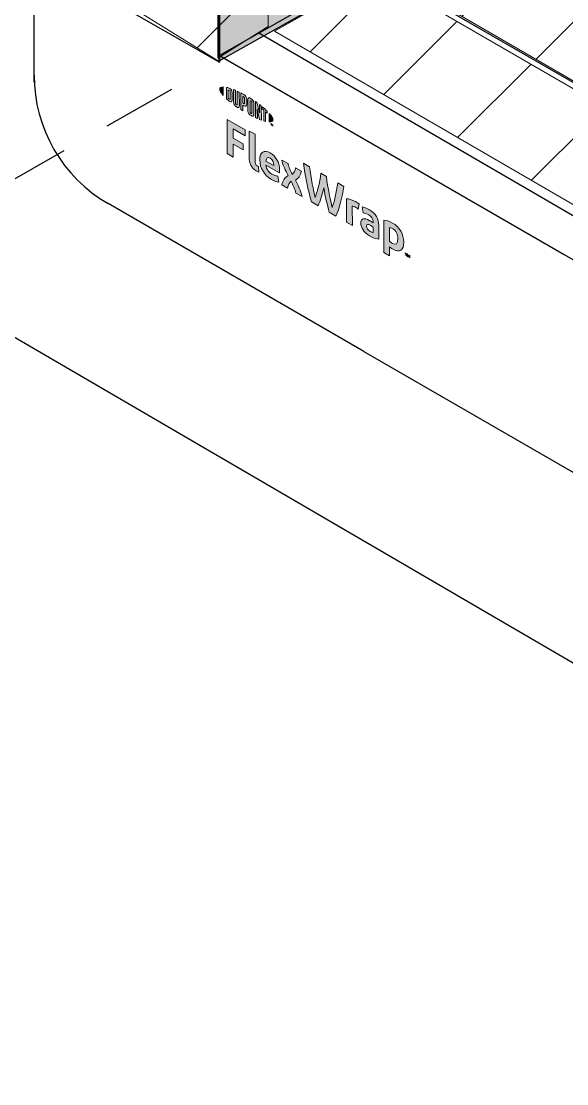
# Model space of a CAD drawing. Extents: x -1392 to 5791, y -3809 to 1722.
# Drawn here: x 1491.9 to 1558.1, y -1907.5 to -1778.6 of the extents above; entities that cross this region are included whole.
import ezdxf

# ---------------------------------------------------------------- set-up
doc = ezdxf.new("R2010")
doc.units = 0
doc.header["$MEASUREMENT"] = 0
doc.linetypes.add('AI-Linetype-48', pattern=[15, 9, -6])
for name, color, linetype, lineweight in [('G-ANNO-TTLB', 7, 'Continuous', 0), ('Layer 12', 7, 'Continuous', 0), ('TYVEK', 7, 'Continuous', 0), ('WALL SCRATCH', 7, 'Continuous', 0)]:
    doc.layers.add(name, color=color, linetype=linetype, lineweight=lineweight)
pattern_1 = [(45, (0, 0), (-7.071067, 7.07107), [])]

# ---------------------------------------------------------------- blocks, each defined once
blk = doc.blocks.new('Block_353')
at = {"layer": 'TYVEK', "color": 18, "lineweight": 25, "true_color": 0x000000}
for points in [[(1539.11, -1769.53)], [(1521.86, -1779.24)]]:
    blk.add_lwpolyline(points, dxfattribs=at)
blk = doc.blocks.new('Block_356')
at = {"layer": 'TYVEK', "color": 4, "lineweight": 25, "true_color": 0x00ffff}
for points in [[(1521.86, -1779.24)], [(1515.9, -1782.6)]]:
    blk.add_lwpolyline(points, dxfattribs=at)
blk = doc.blocks.new('Block_357')
at = {"layer": 'TYVEK', "color": 4, "lineweight": 25, "true_color": 0x00ffff}
for points in [[(1539.11, -1769.53)], [(1521.86, -1779.24)]]:
    blk.add_lwpolyline(points, dxfattribs=at)
blk = doc.blocks.new('Block_360')
at = {"layer": 'TYVEK', "color": 18, "lineweight": 60, "true_color": 0x000000}
for points in [[(1549.38, -1763.75)], [(1515.9, -1782.6)]]:
    blk.add_lwpolyline(points, dxfattribs=at)
blk = doc.blocks.new('Block_383')
at = {"layer": 'TYVEK', "true_color": 0x003b71, "transparency": 33554687}
h = blk.add_hatch(color=156, dxfattribs=at)
h.dxf.hatch_style = 2
edge = h.paths.add_edge_path()
edge.add_spline(control_points=[(1516.91, -1794.66), (1516.91, -1794.66), (1516.9, -1790.52), (1516.9, -1790.52), (1516.9, -1790.52), (1519.09, -1791.78), (1519.09, -1791.78), (1519.09, -1791.78), (1519.09, -1792.5), (1519.09, -1792.5), (1519.09, -1792.5), (1517.64, -1791.66), (1517.64, -1791.66), (1517.64, -1791.66), (1517.64, -1792.79), (1517.64, -1792.79), (1517.64, -1792.79), (1518.86, -1793.49), (1518.86, -1793.49), (1518.86, -1793.49), (1518.86, -1794.21), (1518.86, -1794.21), (1518.86, -1794.21), (1517.64, -1793.51), (1517.64, -1793.51), (1517.64, -1793.51), (1517.64, -1795.08), (1517.64, -1795.08), (1517.64, -1795.08), (1516.91, -1794.66), (1516.91, -1794.66)], knot_values=[0, 0, 0, 0, 1, 1, 1, 2, 2, 2, 3, 3, 3, 4, 4, 4, 5, 5, 5, 6, 6, 6, 7, 7, 7, 8, 8, 8, 9, 9, 9, 10, 10, 10, 10], degree=3, periodic=0)
h = blk.add_hatch(color=156, dxfattribs=at)
h.dxf.hatch_style = 2
edge = h.paths.add_edge_path()
edge.add_spline(control_points=[(1520.28, -1795.51), (1520.28, -1795.82), (1520.36, -1796.04), (1520.56, -1796.16), (1520.61, -1796.18), (1520.66, -1796.21), (1520.71, -1796.22), (1520.71, -1796.22), (1520.76, -1796.9), (1520.76, -1796.9), (1520.67, -1796.87), (1520.51, -1796.8), (1520.4, -1796.74), (1519.81, -1796.4), (1519.58, -1795.82), (1519.58, -1795.11), (1519.58, -1795.11), (1519.57, -1791.95), (1519.57, -1791.95), (1519.57, -1791.95), (1520.28, -1792.31), (1520.28, -1792.31), (1520.28, -1792.31), (1520.28, -1795.51), (1520.28, -1795.51)], knot_values=[0, 0, 0, 0, 1, 1, 1, 2, 2, 2, 3, 3, 3, 4, 4, 4, 5, 5, 5, 6, 6, 6, 7, 7, 7, 8, 8, 8, 8], degree=3, periodic=0)
h = blk.add_hatch(color=156, dxfattribs=at)
h.dxf.hatch_style = 2
edge = h.paths.add_edge_path()
edge.add_spline(control_points=[(1521.6, -1795.56), (1521.6, -1795.56), (1522.57, -1796.12), (1522.57, -1796.12), (1522.57, -1796.12), (1522.57, -1796.04), (1522.57, -1796.04), (1522.57, -1795.71), (1522.41, -1795.38), (1522.13, -1795.22), (1521.83, -1795.05), (1521.64, -1795.18), (1521.6, -1795.56)], knot_values=[0, 0, 0, 0, 1, 1, 1, 2, 2, 2, 3, 3, 3, 4, 4, 4, 4], degree=3, periodic=0)
edge = h.paths.add_edge_path()
edge.add_spline(control_points=[(1523.15, -1798.12), (1522.93, -1798.1), (1522.6, -1798), (1522.26, -1797.8), (1521.43, -1797.33), (1520.86, -1796.4), (1520.86, -1795.42), (1520.86, -1794.48), (1521.38, -1794.14), (1522.13, -1794.57), (1522.8, -1794.96), (1523.25, -1795.76), (1523.25, -1796.55), (1523.25, -1796.73), (1523.24, -1796.88), (1523.23, -1796.99), (1523.23, -1796.99), (1521.61, -1796.06), (1521.61, -1796.06), (1521.67, -1796.57), (1521.92, -1796.92), (1522.33, -1797.16), (1522.58, -1797.3), (1522.82, -1797.37), (1523.04, -1797.39), (1523.04, -1797.39), (1523.15, -1798.12), (1523.15, -1798.12)], knot_values=[0, 0, 0, 0, 1, 1, 1, 2, 2, 2, 3, 3, 3, 4, 4, 4, 5, 5, 5, 6, 6, 6, 7, 7, 7, 8, 8, 8, 9, 9, 9, 9], degree=3, periodic=0)
h = blk.add_hatch(color=156, dxfattribs=at)
h.dxf.hatch_style = 2
edge = h.paths.add_edge_path()
edge.add_spline(control_points=[(1524.29, -1797.32), (1523.95, -1796.68), (1523.68, -1796.12), (1523.52, -1795.44), (1523.52, -1795.44), (1524.28, -1795.87), (1524.28, -1795.87), (1524.35, -1796.18), (1524.57, -1796.71), (1524.8, -1797.18), (1524.99, -1796.96), (1525.15, -1796.71), (1525.19, -1796.4), (1525.19, -1796.4), (1525.91, -1796.81), (1525.91, -1796.81), (1525.77, -1797.35), (1525.55, -1797.65), (1525.17, -1797.88), (1525.54, -1798.57), (1525.79, -1799.13), (1526, -1799.88), (1526, -1799.88), (1525.24, -1799.44), (1525.24, -1799.44), (1525.13, -1799.05), (1524.87, -1798.46), (1524.65, -1798.01), (1524.46, -1798.22), (1524.28, -1798.47), (1524.21, -1798.85), (1524.21, -1798.85), (1523.52, -1798.46), (1523.52, -1798.46), (1523.65, -1797.91), (1523.89, -1797.58), (1524.29, -1797.32)], knot_values=[0, 0, 0, 0, 1, 1, 1, 2, 2, 2, 3, 3, 3, 4, 4, 4, 5, 5, 5, 6, 6, 6, 7, 7, 7, 8, 8, 8, 9, 9, 9, 10, 10, 10, 11, 11, 11, 12, 12, 12, 12], degree=3, periodic=0)
h = blk.add_hatch(color=156, dxfattribs=at)
h.dxf.hatch_style = 2
edge = h.paths.add_edge_path()
edge.add_spline(control_points=[(1530.3, -1798.21), (1530.3, -1798.21), (1531.04, -1798.64), (1531.04, -1798.64), (1530.85, -1799.91), (1530.52, -1801.34), (1530.09, -1802.23), (1530.09, -1802.23), (1529.28, -1801.76), (1529.28, -1801.76), (1529.03, -1800.88), (1528.8, -1799.88), (1528.61, -1798.8), (1528.41, -1799.66), (1528.2, -1800.4), (1527.94, -1800.99), (1527.94, -1800.99), (1527.14, -1800.53), (1527.14, -1800.53), (1526.72, -1799.16), (1526.35, -1797.32), (1526.16, -1795.84), (1526.16, -1795.84), (1526.9, -1796.26), (1526.9, -1796.26), (1527.07, -1797.6), (1527.36, -1799.17), (1527.57, -1799.98), (1527.79, -1799.42), (1528.13, -1798.25), (1528.27, -1797.05), (1528.27, -1797.05), (1528.93, -1797.43), (1528.93, -1797.43), (1529.09, -1798.81), (1529.42, -1800.36), (1529.65, -1801.18), (1529.86, -1800.6), (1530.14, -1799.37), (1530.3, -1798.21)], knot_values=[0, 0, 0, 0, 1, 1, 1, 2, 2, 2, 3, 3, 3, 4, 4, 4, 5, 5, 5, 6, 6, 6, 7, 7, 7, 8, 8, 8, 9, 9, 9, 10, 10, 10, 11, 11, 11, 12, 12, 12, 13, 13, 13, 13], degree=3, periodic=0)
h = blk.add_hatch(color=156, dxfattribs=at)
h.dxf.hatch_style = 2
edge = h.paths.add_edge_path()
edge.add_spline(control_points=[(1532.44, -1800.49), (1532.62, -1800.59), (1532.8, -1800.72), (1532.9, -1800.8), (1532.9, -1800.8), (1532.8, -1801.41), (1532.8, -1801.41), (1532.71, -1801.33), (1532.6, -1801.25), (1532.5, -1801.19), (1532.31, -1801.08), (1532.18, -1801.05), (1532.07, -1801.05), (1532.07, -1801.05), (1532.08, -1803.37), (1532.08, -1803.37), (1532.08, -1803.37), (1531.37, -1802.96), (1531.37, -1802.96), (1531.37, -1802.96), (1531.36, -1800.13), (1531.36, -1800.13), (1531.64, -1800.13), (1532.07, -1800.27), (1532.44, -1800.49)], knot_values=[0, 0, 0, 0, 1, 1, 1, 2, 2, 2, 3, 3, 3, 4, 4, 4, 5, 5, 5, 6, 6, 6, 7, 7, 7, 8, 8, 8, 8], degree=3, periodic=0)
h = blk.add_hatch(color=156, dxfattribs=at)
h.dxf.hatch_style = 2
edge = h.paths.add_edge_path()
edge.add_spline(control_points=[(1534.59, -1804.22), (1534.59, -1804.22), (1534.59, -1803.58), (1534.59, -1803.58), (1534.47, -1803.49), (1534.35, -1803.4), (1534.23, -1803.33), (1533.99, -1803.19), (1533.81, -1803.19), (1533.81, -1803.47), (1533.81, -1803.72), (1533.96, -1803.94), (1534.23, -1804.09), (1534.39, -1804.18), (1534.52, -1804.22), (1534.59, -1804.22)], knot_values=[0, 0, 0, 0, 1, 1, 1, 2, 2, 2, 3, 3, 3, 4, 4, 4, 5, 5, 5, 5], degree=3, periodic=0)
edge = h.paths.add_edge_path()
edge.add_spline(control_points=[(1534.16, -1804.64), (1533.46, -1804.23), (1533.11, -1803.63), (1533.1, -1803.1), (1533.1, -1802.52), (1533.52, -1802.41), (1534.13, -1802.76), (1534.28, -1802.84), (1534.46, -1802.97), (1534.59, -1803.07), (1534.59, -1803.07), (1534.59, -1802.93), (1534.59, -1802.93), (1534.59, -1802.57), (1534.41, -1802.29), (1534.07, -1802.09), (1533.84, -1801.96), (1533.6, -1801.87), (1533.39, -1801.85), (1533.39, -1801.85), (1533.26, -1801.13), (1533.26, -1801.13), (1533.48, -1801.16), (1533.83, -1801.29), (1534.15, -1801.47), (1534.9, -1801.9), (1535.28, -1802.58), (1535.28, -1803.37), (1535.28, -1803.37), (1535.28, -1805.02), (1535.28, -1805.02), (1535.07, -1805.02), (1534.68, -1804.93), (1534.16, -1804.64)], knot_values=[0, 0, 0, 0, 1, 1, 1, 2, 2, 2, 3, 3, 3, 4, 4, 4, 5, 5, 5, 6, 6, 6, 7, 7, 7, 8, 8, 8, 9, 9, 9, 10, 10, 10, 11, 11, 11, 11], degree=3, periodic=0)
h = blk.add_hatch(color=156, dxfattribs=at)
h.dxf.hatch_style = 2
edge = h.paths.add_edge_path()
edge.add_spline(control_points=[(1536.93, -1805.55), (1537.38, -1805.81), (1537.59, -1805.61), (1537.59, -1805), (1537.59, -1804.47), (1537.39, -1804), (1536.92, -1803.73), (1536.79, -1803.66), (1536.7, -1803.64), (1536.59, -1803.62), (1536.59, -1803.62), (1536.6, -1805.28), (1536.6, -1805.28), (1536.7, -1805.38), (1536.78, -1805.47), (1536.93, -1805.55)], knot_values=[0, 0, 0, 0, 1, 1, 1, 2, 2, 2, 3, 3, 3, 4, 4, 4, 5, 5, 5, 5], degree=3, periodic=0)
edge = h.paths.add_edge_path()
edge.add_spline(control_points=[(1537.03, -1806.27), (1536.85, -1806.17), (1536.73, -1806.07), (1536.6, -1805.95), (1536.6, -1805.95), (1536.6, -1807.07), (1536.6, -1807.07), (1536.6, -1807.07), (1535.9, -1806.67), (1535.9, -1806.67), (1535.9, -1806.67), (1535.89, -1802.72), (1535.89, -1802.72), (1536.18, -1802.74), (1536.59, -1802.87), (1536.96, -1803.08), (1537.8, -1803.56), (1538.3, -1804.44), (1538.31, -1805.39), (1538.31, -1806.36), (1537.83, -1806.73), (1537.03, -1806.27)], knot_values=[0, 0, 0, 0, 1, 1, 1, 2, 2, 2, 3, 3, 3, 4, 4, 4, 5, 5, 5, 6, 6, 6, 7, 7, 7, 7], degree=3, periodic=0)
h = blk.add_hatch(color=156, dxfattribs=at)
h.dxf.hatch_style = 2
edge = h.paths.add_edge_path()
edge.add_spline(control_points=[(1538.81, -1806.88), (1538.84, -1806.96), (1538.86, -1807.03), (1538.9, -1807.1), (1538.93, -1807.07), (1538.95, -1807.03), (1538.97, -1806.97), (1538.97, -1806.97), (1539.05, -1807.01), (1539.05, -1807.01), (1539.05, -1807.01), (1539.05, -1807.32), (1539.05, -1807.32), (1539.05, -1807.32), (1538.98, -1807.28), (1538.98, -1807.28), (1538.98, -1807.28), (1538.98, -1807.14), (1538.98, -1807.14), (1538.98, -1807.14), (1538.98, -1807.09), (1538.98, -1807.09), (1538.96, -1807.13), (1538.94, -1807.16), (1538.92, -1807.19), (1538.92, -1807.19), (1538.87, -1807.16), (1538.87, -1807.16), (1538.85, -1807.11), (1538.82, -1807.04), (1538.8, -1806.98), (1538.8, -1806.98), (1538.8, -1807.04), (1538.8, -1807.04), (1538.8, -1807.04), (1538.8, -1807.18), (1538.8, -1807.18), (1538.8, -1807.18), (1538.74, -1807.14), (1538.74, -1807.14), (1538.74, -1807.14), (1538.74, -1806.83), (1538.74, -1806.83), (1538.74, -1806.83), (1538.81, -1806.88), (1538.81, -1806.88)], knot_values=[0, 0, 0, 0, 1, 1, 1, 2, 2, 2, 3, 3, 3, 4, 4, 4, 5, 5, 5, 6, 6, 6, 7, 7, 7, 8, 8, 8, 9, 9, 9, 10, 10, 10, 11, 11, 11, 12, 12, 12, 13, 13, 13, 14, 14, 14, 15, 15, 15, 15], degree=3, periodic=0)
edge = h.paths.add_edge_path()
edge.add_spline(control_points=[(1538.57, -1806.8), (1538.57, -1806.8), (1538.5, -1806.76), (1538.5, -1806.76), (1538.5, -1806.76), (1538.5, -1806.69), (1538.5, -1806.69), (1538.5, -1806.69), (1538.71, -1806.82), (1538.71, -1806.82), (1538.71, -1806.82), (1538.71, -1806.89), (1538.71, -1806.89), (1538.71, -1806.89), (1538.64, -1806.84), (1538.64, -1806.84), (1538.64, -1806.84), (1538.64, -1807.08), (1538.64, -1807.08), (1538.64, -1807.08), (1538.57, -1807.04), (1538.57, -1807.04), (1538.57, -1807.04), (1538.57, -1806.8), (1538.57, -1806.8)], knot_values=[0, 0, 0, 0, 1, 1, 1, 2, 2, 2, 3, 3, 3, 4, 4, 4, 5, 5, 5, 6, 6, 6, 7, 7, 7, 8, 8, 8, 8], degree=3, periodic=0)
at = {"layer": 'TYVEK'}
for points, knots in [([(1516.91, -1794.66), (1516.91, -1794.66), (1516.9, -1790.52), (1516.9, -1790.52), (1516.9, -1790.52), (1519.09, -1791.78), (1519.09, -1791.78), (1519.09, -1791.78), (1519.09, -1792.5), (1519.09, -1792.5), (1519.09, -1792.5), (1517.64, -1791.66), (1517.64, -1791.66), (1517.64, -1791.66), (1517.64, -1792.79), (1517.64, -1792.79), (1517.64, -1792.79), (1518.86, -1793.49), (1518.86, -1793.49), (1518.86, -1793.49), (1518.86, -1794.21), (1518.86, -1794.21), (1518.86, -1794.21), (1517.64, -1793.51), (1517.64, -1793.51), (1517.64, -1793.51), (1517.64, -1795.08), (1517.64, -1795.08), (1517.64, -1795.08), (1516.91, -1794.66), (1516.91, -1794.66)], [0, 0, 0, 0, 1, 1, 1, 2, 2, 2, 3, 3, 3, 4, 4, 4, 5, 5, 5, 6, 6, 6, 7, 7, 7, 8, 8, 8, 9, 9, 9, 10, 10, 10, 10]), ([(1520.28, -1795.51), (1520.28, -1795.82), (1520.36, -1796.04), (1520.56, -1796.16), (1520.61, -1796.18), (1520.66, -1796.21), (1520.71, -1796.22), (1520.71, -1796.22), (1520.76, -1796.9), (1520.76, -1796.9), (1520.67, -1796.87), (1520.51, -1796.8), (1520.4, -1796.74), (1519.81, -1796.4), (1519.58, -1795.82), (1519.58, -1795.11), (1519.58, -1795.11), (1519.57, -1791.95), (1519.57, -1791.95), (1519.57, -1791.95), (1520.28, -1792.31), (1520.28, -1792.31), (1520.28, -1792.31), (1520.28, -1795.51), (1520.28, -1795.51)], [0, 0, 0, 0, 1, 1, 1, 2, 2, 2, 3, 3, 3, 4, 4, 4, 5, 5, 5, 6, 6, 6, 7, 7, 7, 8, 8, 8, 8]), ([(1523.15, -1798.12), (1522.93, -1798.1), (1522.6, -1798), (1522.26, -1797.8), (1521.43, -1797.33), (1520.86, -1796.4), (1520.86, -1795.42), (1520.86, -1794.48), (1521.38, -1794.14), (1522.13, -1794.57), (1522.8, -1794.96), (1523.25, -1795.76), (1523.25, -1796.55), (1523.25, -1796.73), (1523.24, -1796.88), (1523.23, -1796.99), (1523.23, -1796.99), (1521.61, -1796.06), (1521.61, -1796.06), (1521.67, -1796.57), (1521.92, -1796.92), (1522.33, -1797.16), (1522.58, -1797.3), (1522.82, -1797.37), (1523.04, -1797.39), (1523.04, -1797.39), (1523.15, -1798.12), (1523.15, -1798.12)], [0, 0, 0, 0, 1, 1, 1, 2, 2, 2, 3, 3, 3, 4, 4, 4, 5, 5, 5, 6, 6, 6, 7, 7, 7, 8, 8, 8, 9, 9, 9, 9]), ([(1521.6, -1795.56), (1521.6, -1795.56), (1522.57, -1796.12), (1522.57, -1796.12), (1522.57, -1796.12), (1522.57, -1796.04), (1522.57, -1796.04), (1522.57, -1795.71), (1522.41, -1795.38), (1522.13, -1795.22), (1521.83, -1795.05), (1521.64, -1795.18), (1521.6, -1795.56)], [0, 0, 0, 0, 1, 1, 1, 2, 2, 2, 3, 3, 3, 4, 4, 4, 4]), ([(1524.29, -1797.32), (1523.95, -1796.68), (1523.68, -1796.12), (1523.52, -1795.44), (1523.52, -1795.44), (1524.28, -1795.87), (1524.28, -1795.87), (1524.35, -1796.18), (1524.57, -1796.71), (1524.8, -1797.18), (1524.99, -1796.96), (1525.15, -1796.71), (1525.19, -1796.4), (1525.19, -1796.4), (1525.91, -1796.81), (1525.91, -1796.81), (1525.77, -1797.35), (1525.55, -1797.65), (1525.17, -1797.88), (1525.54, -1798.57), (1525.79, -1799.13), (1526, -1799.88), (1526, -1799.88), (1525.24, -1799.44), (1525.24, -1799.44), (1525.13, -1799.05), (1524.87, -1798.46), (1524.65, -1798.01), (1524.46, -1798.22), (1524.28, -1798.47), (1524.21, -1798.85), (1524.21, -1798.85), (1523.52, -1798.46), (1523.52, -1798.46), (1523.65, -1797.91), (1523.89, -1797.58), (1524.29, -1797.32)], [0, 0, 0, 0, 1, 1, 1, 2, 2, 2, 3, 3, 3, 4, 4, 4, 5, 5, 5, 6, 6, 6, 7, 7, 7, 8, 8, 8, 9, 9, 9, 10, 10, 10, 11, 11, 11, 12, 12, 12, 12]), ([(1530.3, -1798.21), (1530.3, -1798.21), (1531.04, -1798.64), (1531.04, -1798.64), (1530.85, -1799.91), (1530.52, -1801.34), (1530.09, -1802.23), (1530.09, -1802.23), (1529.28, -1801.76), (1529.28, -1801.76), (1529.03, -1800.88), (1528.8, -1799.88), (1528.61, -1798.8), (1528.41, -1799.66), (1528.2, -1800.4), (1527.94, -1800.99), (1527.94, -1800.99), (1527.14, -1800.53), (1527.14, -1800.53), (1526.72, -1799.16), (1526.35, -1797.32), (1526.16, -1795.84), (1526.16, -1795.84), (1526.9, -1796.26), (1526.9, -1796.26), (1527.07, -1797.6), (1527.36, -1799.17), (1527.57, -1799.98), (1527.79, -1799.42), (1528.13, -1798.25), (1528.27, -1797.05), (1528.27, -1797.05), (1528.93, -1797.43), (1528.93, -1797.43), (1529.09, -1798.81), (1529.42, -1800.36), (1529.65, -1801.18), (1529.86, -1800.6), (1530.14, -1799.37), (1530.3, -1798.21)], [0, 0, 0, 0, 1, 1, 1, 2, 2, 2, 3, 3, 3, 4, 4, 4, 5, 5, 5, 6, 6, 6, 7, 7, 7, 8, 8, 8, 9, 9, 9, 10, 10, 10, 11, 11, 11, 12, 12, 12, 13, 13, 13, 13]), ([(1532.44, -1800.49), (1532.62, -1800.59), (1532.8, -1800.72), (1532.9, -1800.8), (1532.9, -1800.8), (1532.8, -1801.41), (1532.8, -1801.41), (1532.71, -1801.33), (1532.6, -1801.25), (1532.5, -1801.19), (1532.31, -1801.08), (1532.18, -1801.05), (1532.07, -1801.05), (1532.07, -1801.05), (1532.08, -1803.37), (1532.08, -1803.37), (1532.08, -1803.37), (1531.37, -1802.96), (1531.37, -1802.96), (1531.37, -1802.96), (1531.36, -1800.13), (1531.36, -1800.13), (1531.64, -1800.13), (1532.07, -1800.27), (1532.44, -1800.49)], [0, 0, 0, 0, 1, 1, 1, 2, 2, 2, 3, 3, 3, 4, 4, 4, 5, 5, 5, 6, 6, 6, 7, 7, 7, 8, 8, 8, 8]), ([(1534.16, -1804.64), (1533.46, -1804.23), (1533.11, -1803.63), (1533.1, -1803.1), (1533.1, -1802.52), (1533.52, -1802.41), (1534.13, -1802.76), (1534.28, -1802.84), (1534.46, -1802.97), (1534.59, -1803.07), (1534.59, -1803.07), (1534.59, -1802.93), (1534.59, -1802.93), (1534.59, -1802.57), (1534.41, -1802.29), (1534.07, -1802.09), (1533.84, -1801.96), (1533.6, -1801.87), (1533.39, -1801.85), (1533.39, -1801.85), (1533.26, -1801.13), (1533.26, -1801.13), (1533.48, -1801.16), (1533.83, -1801.29), (1534.15, -1801.47), (1534.9, -1801.9), (1535.28, -1802.58), (1535.28, -1803.37), (1535.28, -1803.37), (1535.28, -1805.02), (1535.28, -1805.02), (1535.07, -1805.02), (1534.68, -1804.93), (1534.16, -1804.64)], [0, 0, 0, 0, 1, 1, 1, 2, 2, 2, 3, 3, 3, 4, 4, 4, 5, 5, 5, 6, 6, 6, 7, 7, 7, 8, 8, 8, 9, 9, 9, 10, 10, 10, 11, 11, 11, 11]), ([(1537.03, -1806.27), (1536.85, -1806.17), (1536.73, -1806.07), (1536.6, -1805.95), (1536.6, -1805.95), (1536.6, -1807.07), (1536.6, -1807.07), (1536.6, -1807.07), (1535.9, -1806.67), (1535.9, -1806.67), (1535.9, -1806.67), (1535.89, -1802.72), (1535.89, -1802.72), (1536.18, -1802.74), (1536.59, -1802.87), (1536.96, -1803.08), (1537.8, -1803.56), (1538.3, -1804.44), (1538.31, -1805.39), (1538.31, -1806.36), (1537.83, -1806.73), (1537.03, -1806.27)], [0, 0, 0, 0, 1, 1, 1, 2, 2, 2, 3, 3, 3, 4, 4, 4, 5, 5, 5, 6, 6, 6, 7, 7, 7, 7]), ([(1534.59, -1804.22), (1534.59, -1804.22), (1534.59, -1803.58), (1534.59, -1803.58), (1534.47, -1803.49), (1534.35, -1803.4), (1534.23, -1803.33), (1533.99, -1803.19), (1533.81, -1803.19), (1533.81, -1803.47), (1533.81, -1803.72), (1533.96, -1803.94), (1534.23, -1804.09), (1534.39, -1804.18), (1534.52, -1804.22), (1534.59, -1804.22)], [0, 0, 0, 0, 1, 1, 1, 2, 2, 2, 3, 3, 3, 4, 4, 4, 5, 5, 5, 5]), ([(1536.93, -1805.55), (1537.38, -1805.81), (1537.59, -1805.61), (1537.59, -1805), (1537.59, -1804.47), (1537.39, -1804), (1536.92, -1803.73), (1536.79, -1803.66), (1536.7, -1803.64), (1536.59, -1803.62), (1536.59, -1803.62), (1536.6, -1805.28), (1536.6, -1805.28), (1536.7, -1805.38), (1536.78, -1805.47), (1536.93, -1805.55)], [0, 0, 0, 0, 1, 1, 1, 2, 2, 2, 3, 3, 3, 4, 4, 4, 5, 5, 5, 5]), ([(1538.57, -1806.8), (1538.57, -1806.8), (1538.5, -1806.76), (1538.5, -1806.76), (1538.5, -1806.76), (1538.5, -1806.69), (1538.5, -1806.69), (1538.5, -1806.69), (1538.71, -1806.82), (1538.71, -1806.82), (1538.71, -1806.82), (1538.71, -1806.89), (1538.71, -1806.89), (1538.71, -1806.89), (1538.64, -1806.84), (1538.64, -1806.84), (1538.64, -1806.84), (1538.64, -1807.08), (1538.64, -1807.08), (1538.64, -1807.08), (1538.57, -1807.04), (1538.57, -1807.04), (1538.57, -1807.04), (1538.57, -1806.8), (1538.57, -1806.8)], [0, 0, 0, 0, 1, 1, 1, 2, 2, 2, 3, 3, 3, 4, 4, 4, 5, 5, 5, 6, 6, 6, 7, 7, 7, 8, 8, 8, 8]), ([(1538.81, -1806.88), (1538.84, -1806.96), (1538.86, -1807.03), (1538.9, -1807.1), (1538.93, -1807.07), (1538.95, -1807.03), (1538.97, -1806.97), (1538.97, -1806.97), (1539.05, -1807.01), (1539.05, -1807.01), (1539.05, -1807.01), (1539.05, -1807.32), (1539.05, -1807.32), (1539.05, -1807.32), (1538.98, -1807.28), (1538.98, -1807.28), (1538.98, -1807.28), (1538.98, -1807.14), (1538.98, -1807.14), (1538.98, -1807.14), (1538.98, -1807.09), (1538.98, -1807.09), (1538.96, -1807.13), (1538.94, -1807.16), (1538.92, -1807.19), (1538.92, -1807.19), (1538.87, -1807.16), (1538.87, -1807.16), (1538.85, -1807.11), (1538.82, -1807.04), (1538.8, -1806.98), (1538.8, -1806.98), (1538.8, -1807.04), (1538.8, -1807.04), (1538.8, -1807.04), (1538.8, -1807.18), (1538.8, -1807.18), (1538.8, -1807.18), (1538.74, -1807.14), (1538.74, -1807.14), (1538.74, -1807.14), (1538.74, -1806.83), (1538.74, -1806.83), (1538.74, -1806.83), (1538.81, -1806.88), (1538.81, -1806.88)], [0, 0, 0, 0, 1, 1, 1, 2, 2, 2, 3, 3, 3, 4, 4, 4, 5, 5, 5, 6, 6, 6, 7, 7, 7, 8, 8, 8, 9, 9, 9, 10, 10, 10, 11, 11, 11, 12, 12, 12, 13, 13, 13, 14, 14, 14, 15, 15, 15, 15])]:
    blk.add_open_spline(points, degree=3, knots=knots, dxfattribs=at)
blk = doc.blocks.new('Block_384')
at = {"layer": 'TYVEK', "true_color": 0x003b71, "transparency": 33554687}
h = blk.add_hatch(color=156, dxfattribs=at)
h.dxf.hatch_style = 2
edge = h.paths.add_edge_path()
edge.add_spline(control_points=[(1516, -1786.84), (1516, -1787.03), (1516.16, -1787.3), (1516.44, -1787.62), (1516.44, -1787.62), (1516.44, -1786.58), (1516.44, -1786.58), (1516.16, -1786.57), (1516, -1786.65), (1516, -1786.84)], knot_values=[0, 0, 0, 0, 1, 1, 1, 2, 2, 2, 3, 3, 3, 3], degree=3, periodic=0)
h = blk.add_hatch(color=156, dxfattribs=at)
h.dxf.hatch_style = 2
edge = h.paths.add_edge_path()
edge.add_spline(control_points=[(1517.28, -1788), (1517.28, -1788.08), (1517.24, -1788.09), (1517.19, -1788.06), (1517.15, -1788.03), (1517.09, -1787.98), (1517.04, -1787.94), (1517.04, -1787.94), (1517.04, -1786.95), (1517.04, -1786.95), (1517.09, -1786.96), (1517.15, -1786.98), (1517.19, -1787), (1517.24, -1787.03), (1517.28, -1787.08), (1517.28, -1787.16), (1517.28, -1787.16), (1517.28, -1788), (1517.28, -1788)], knot_values=[0, 0, 0, 0, 1, 1, 1, 2, 2, 2, 3, 3, 3, 4, 4, 4, 5, 5, 5, 6, 6, 6, 6], degree=3, periodic=0)
edge = h.paths.add_edge_path()
edge.add_spline(control_points=[(1517.22, -1786.76), (1517.14, -1786.71), (1517.03, -1786.68), (1516.82, -1786.63), (1516.82, -1786.63), (1516.83, -1788.01), (1516.83, -1788.01), (1517.01, -1788.17), (1517.14, -1788.29), (1517.22, -1788.34), (1517.4, -1788.44), (1517.5, -1788.37), (1517.5, -1788.17), (1517.5, -1788.17), (1517.5, -1787.25), (1517.5, -1787.25), (1517.5, -1787.05), (1517.4, -1786.86), (1517.22, -1786.76)], knot_values=[0, 0, 0, 0, 1, 1, 1, 2, 2, 2, 3, 3, 3, 4, 4, 4, 5, 5, 5, 6, 6, 6, 6], degree=3, periodic=0)
h = blk.add_hatch(color=156, dxfattribs=at)
h.dxf.hatch_style = 2
edge = h.paths.add_edge_path()
edge.add_spline(control_points=[(1518.13, -1788.65), (1518.13, -1788.73), (1518.11, -1788.77), (1518.02, -1788.71), (1517.94, -1788.65), (1517.91, -1788.59), (1517.91, -1788.5), (1517.91, -1788.5), (1517.91, -1787), (1517.91, -1787), (1517.85, -1786.97), (1517.73, -1786.92), (1517.67, -1786.9), (1517.67, -1786.9), (1517.68, -1788.42), (1517.68, -1788.42), (1517.68, -1788.66), (1517.78, -1788.81), (1518.02, -1788.98), (1518.24, -1789.14), (1518.38, -1789.09), (1518.38, -1788.82), (1518.38, -1788.82), (1518.37, -1787.21), (1518.37, -1787.21), (1518.33, -1787.19), (1518.18, -1787.12), (1518.13, -1787.1), (1518.13, -1787.1), (1518.13, -1788.65), (1518.13, -1788.65)], knot_values=[0, 0, 0, 0, 1, 1, 1, 2, 2, 2, 3, 3, 3, 4, 4, 4, 5, 5, 5, 6, 6, 6, 7, 7, 7, 8, 8, 8, 9, 9, 9, 10, 10, 10, 10], degree=3, periodic=0)
h = blk.add_hatch(color=156, dxfattribs=at)
h.dxf.hatch_style = 2
edge = h.paths.add_edge_path()
edge.add_spline(control_points=[(1519.02, -1788.51), (1519.03, -1788.59), (1519, -1788.62), (1518.9, -1788.57), (1518.9, -1788.57), (1518.81, -1788.52), (1518.81, -1788.52), (1518.81, -1788.52), (1518.81, -1787.72), (1518.81, -1787.72), (1518.85, -1787.74), (1518.87, -1787.75), (1518.89, -1787.77), (1519, -1787.83), (1519.02, -1787.89), (1519.02, -1787.98), (1519.02, -1787.98), (1519.02, -1788.51), (1519.02, -1788.51)], knot_values=[0, 0, 0, 0, 1, 1, 1, 2, 2, 2, 3, 3, 3, 4, 4, 4, 5, 5, 5, 6, 6, 6, 6], degree=3, periodic=0)
edge = h.paths.add_edge_path()
edge.add_spline(control_points=[(1518.91, -1787.49), (1518.86, -1787.47), (1518.71, -1787.38), (1518.56, -1787.31), (1518.56, -1787.31), (1518.57, -1789.33), (1518.57, -1789.33), (1518.62, -1789.36), (1518.75, -1789.44), (1518.82, -1789.48), (1518.82, -1789.48), (1518.81, -1788.8), (1518.81, -1788.8), (1518.81, -1788.8), (1518.91, -1788.85), (1518.91, -1788.85), (1519.17, -1789), (1519.27, -1788.93), (1519.27, -1788.67), (1519.27, -1788.67), (1519.27, -1788.08), (1519.27, -1788.08), (1519.27, -1787.83), (1519.15, -1787.63), (1518.91, -1787.49)], knot_values=[0, 0, 0, 0, 1, 1, 1, 2, 2, 2, 3, 3, 3, 4, 4, 4, 5, 5, 5, 6, 6, 6, 7, 7, 7, 8, 8, 8, 8], degree=3, periodic=0)
h = blk.add_hatch(color=156, dxfattribs=at)
h.dxf.hatch_style = 2
edge = h.paths.add_edge_path()
edge.add_spline(control_points=[(1519.91, -1789.72), (1519.91, -1789.8), (1519.88, -1789.82), (1519.8, -1789.78), (1519.71, -1789.73), (1519.68, -1789.67), (1519.68, -1789.59), (1519.68, -1789.59), (1519.68, -1788.33), (1519.68, -1788.33), (1519.68, -1788.25), (1519.7, -1788.22), (1519.79, -1788.27), (1519.88, -1788.32), (1519.9, -1788.38), (1519.9, -1788.46), (1519.9, -1788.46), (1519.91, -1789.72), (1519.91, -1789.72)], knot_values=[0, 0, 0, 0, 1, 1, 1, 2, 2, 2, 3, 3, 3, 4, 4, 4, 5, 5, 5, 6, 6, 6, 6], degree=3, periodic=0)
edge = h.paths.add_edge_path()
edge.add_spline(control_points=[(1519.79, -1787.99), (1519.56, -1787.84), (1519.43, -1787.88), (1519.43, -1788.15), (1519.43, -1788.15), (1519.43, -1789.47), (1519.43, -1789.47), (1519.43, -1789.75), (1519.56, -1789.94), (1519.8, -1790.06), (1520.03, -1790.18), (1520.15, -1790.15), (1520.15, -1789.85), (1520.15, -1789.85), (1520.15, -1788.59), (1520.15, -1788.59), (1520.15, -1788.31), (1520.04, -1788.14), (1519.79, -1787.99)], knot_values=[0, 0, 0, 0, 1, 1, 1, 2, 2, 2, 3, 3, 3, 4, 4, 4, 5, 5, 5, 6, 6, 6, 6], degree=3, periodic=0)
h = blk.add_hatch(color=156, dxfattribs=at)
h.dxf.hatch_style = 2
edge = h.paths.add_edge_path()
edge.add_spline(control_points=[(1520.83, -1789.71), (1520.83, -1789.71), (1520.56, -1788.53), (1520.56, -1788.53), (1520.49, -1788.47), (1520.4, -1788.41), (1520.33, -1788.36), (1520.33, -1788.36), (1520.33, -1790.3), (1520.33, -1790.3), (1520.38, -1790.32), (1520.5, -1790.38), (1520.57, -1790.41), (1520.57, -1790.41), (1520.55, -1789.25), (1520.55, -1789.25), (1520.55, -1789.25), (1520.84, -1790.51), (1520.84, -1790.51), (1520.9, -1790.54), (1520.99, -1790.57), (1521.05, -1790.59), (1521.05, -1790.59), (1521.04, -1788.89), (1521.04, -1788.89), (1520.98, -1788.84), (1520.87, -1788.76), (1520.82, -1788.72), (1520.82, -1788.72), (1520.83, -1789.71), (1520.83, -1789.71)], knot_values=[0, 0, 0, 0, 1, 1, 1, 2, 2, 2, 3, 3, 3, 4, 4, 4, 5, 5, 5, 6, 6, 6, 7, 7, 7, 8, 8, 8, 9, 9, 9, 10, 10, 10, 10], degree=3, periodic=0)
h = blk.add_hatch(color=156, dxfattribs=at)
h.dxf.hatch_style = 2
edge = h.paths.add_edge_path()
edge.add_spline(control_points=[(1521.16, -1789.26), (1521.23, -1789.31), (1521.29, -1789.35), (1521.34, -1789.4), (1521.34, -1789.4), (1521.35, -1790.69), (1521.35, -1790.69), (1521.4, -1790.71), (1521.5, -1790.73), (1521.57, -1790.75), (1521.57, -1790.75), (1521.56, -1789.59), (1521.56, -1789.59), (1521.63, -1789.65), (1521.69, -1789.7), (1521.74, -1789.75), (1521.74, -1789.75), (1521.74, -1789.5), (1521.74, -1789.5), (1521.57, -1789.33), (1521.38, -1789.17), (1521.16, -1788.99), (1521.16, -1788.99), (1521.16, -1789.26), (1521.16, -1789.26)], knot_values=[0, 0, 0, 0, 1, 1, 1, 2, 2, 2, 3, 3, 3, 4, 4, 4, 5, 5, 5, 6, 6, 6, 7, 7, 7, 8, 8, 8, 8], degree=3, periodic=0)
h = blk.add_hatch(color=156, dxfattribs=at)
h.dxf.hatch_style = 2
edge = h.paths.add_edge_path()
edge.add_spline(control_points=[(1522.45, -1790.55), (1522.45, -1790.74), (1522.29, -1790.82), (1522.01, -1790.82), (1522.01, -1790.82), (1522.01, -1789.78), (1522.01, -1789.78), (1522.29, -1790.09), (1522.45, -1790.36), (1522.45, -1790.55)], knot_values=[0, 0, 0, 0, 1, 1, 1, 2, 2, 2, 3, 3, 3, 3], degree=3, periodic=0)
h = blk.add_hatch(color=156, dxfattribs=at)
h.dxf.hatch_style = 2
edge = h.paths.add_edge_path()
edge.add_spline(control_points=[(1522.32, -1791.1), (1522.32, -1791.1), (1522.35, -1791.11), (1522.35, -1791.11), (1522.35, -1791.11), (1522.39, -1791.21), (1522.39, -1791.21), (1522.39, -1791.21), (1522.43, -1791.16), (1522.43, -1791.16), (1522.43, -1791.16), (1522.45, -1791.17), (1522.45, -1791.17), (1522.45, -1791.17), (1522.45, -1791.32), (1522.45, -1791.32), (1522.45, -1791.32), (1522.43, -1791.31), (1522.43, -1791.31), (1522.43, -1791.31), (1522.43, -1791.2), (1522.43, -1791.2), (1522.43, -1791.2), (1522.39, -1791.25), (1522.39, -1791.25), (1522.39, -1791.25), (1522.38, -1791.25), (1522.38, -1791.25), (1522.38, -1791.25), (1522.34, -1791.15), (1522.34, -1791.15), (1522.34, -1791.15), (1522.34, -1791.26), (1522.34, -1791.26), (1522.34, -1791.26), (1522.32, -1791.25), (1522.32, -1791.25), (1522.32, -1791.25), (1522.32, -1791.1), (1522.32, -1791.1)], knot_values=[0, 0, 0, 0, 1, 1, 1, 2, 2, 2, 3, 3, 3, 4, 4, 4, 5, 5, 5, 6, 6, 6, 7, 7, 7, 8, 8, 8, 9, 9, 9, 10, 10, 10, 11, 11, 11, 12, 12, 12, 13, 13, 13, 13], degree=3, periodic=0)
edge = h.paths.add_edge_path()
edge.add_spline(control_points=[(1522.23, -1791.07), (1522.23, -1791.07), (1522.19, -1791.05), (1522.19, -1791.05), (1522.19, -1791.05), (1522.19, -1791.02), (1522.19, -1791.02), (1522.19, -1791.02), (1522.29, -1791.08), (1522.29, -1791.08), (1522.29, -1791.08), (1522.29, -1791.11), (1522.29, -1791.11), (1522.29, -1791.11), (1522.25, -1791.08), (1522.25, -1791.08), (1522.25, -1791.08), (1522.25, -1791.21), (1522.25, -1791.21), (1522.25, -1791.21), (1522.23, -1791.19), (1522.23, -1791.19), (1522.23, -1791.19), (1522.23, -1791.07), (1522.23, -1791.07)], knot_values=[0, 0, 0, 0, 1, 1, 1, 2, 2, 2, 3, 3, 3, 4, 4, 4, 5, 5, 5, 6, 6, 6, 7, 7, 7, 8, 8, 8, 8], degree=3, periodic=0)
at = {"layer": 'TYVEK'}
for points, knots in [([(1516, -1786.84), (1516, -1787.03), (1516.16, -1787.3), (1516.44, -1787.62), (1516.44, -1787.62), (1516.44, -1786.58), (1516.44, -1786.58), (1516.16, -1786.57), (1516, -1786.65), (1516, -1786.84)], [0, 0, 0, 0, 1, 1, 1, 2, 2, 2, 3, 3, 3, 3]), ([(1517.22, -1786.76), (1517.14, -1786.71), (1517.03, -1786.68), (1516.82, -1786.63), (1516.82, -1786.63), (1516.83, -1788.01), (1516.83, -1788.01), (1517.01, -1788.17), (1517.14, -1788.29), (1517.22, -1788.34), (1517.4, -1788.44), (1517.5, -1788.37), (1517.5, -1788.17), (1517.5, -1788.17), (1517.5, -1787.25), (1517.5, -1787.25), (1517.5, -1787.05), (1517.4, -1786.86), (1517.22, -1786.76)], [0, 0, 0, 0, 1, 1, 1, 2, 2, 2, 3, 3, 3, 4, 4, 4, 5, 5, 5, 6, 6, 6, 6]), ([(1517.28, -1788), (1517.28, -1788.08), (1517.24, -1788.09), (1517.19, -1788.06), (1517.15, -1788.03), (1517.09, -1787.98), (1517.04, -1787.94), (1517.04, -1787.94), (1517.04, -1786.95), (1517.04, -1786.95), (1517.09, -1786.96), (1517.15, -1786.98), (1517.19, -1787), (1517.24, -1787.03), (1517.28, -1787.08), (1517.28, -1787.16), (1517.28, -1787.16), (1517.28, -1788), (1517.28, -1788)], [0, 0, 0, 0, 1, 1, 1, 2, 2, 2, 3, 3, 3, 4, 4, 4, 5, 5, 5, 6, 6, 6, 6]), ([(1518.13, -1788.65), (1518.13, -1788.73), (1518.11, -1788.77), (1518.02, -1788.71), (1517.94, -1788.65), (1517.91, -1788.59), (1517.91, -1788.5), (1517.91, -1788.5), (1517.91, -1787), (1517.91, -1787), (1517.85, -1786.97), (1517.73, -1786.92), (1517.67, -1786.9), (1517.67, -1786.9), (1517.68, -1788.42), (1517.68, -1788.42), (1517.68, -1788.66), (1517.78, -1788.81), (1518.02, -1788.98), (1518.24, -1789.14), (1518.38, -1789.09), (1518.38, -1788.82), (1518.38, -1788.82), (1518.37, -1787.21), (1518.37, -1787.21), (1518.33, -1787.19), (1518.18, -1787.12), (1518.13, -1787.1), (1518.13, -1787.1), (1518.13, -1788.65), (1518.13, -1788.65)], [0, 0, 0, 0, 1, 1, 1, 2, 2, 2, 3, 3, 3, 4, 4, 4, 5, 5, 5, 6, 6, 6, 7, 7, 7, 8, 8, 8, 9, 9, 9, 10, 10, 10, 10]), ([(1518.91, -1787.49), (1518.86, -1787.47), (1518.71, -1787.38), (1518.56, -1787.31), (1518.56, -1787.31), (1518.57, -1789.33), (1518.57, -1789.33), (1518.62, -1789.36), (1518.75, -1789.44), (1518.82, -1789.48), (1518.82, -1789.48), (1518.81, -1788.8), (1518.81, -1788.8), (1518.81, -1788.8), (1518.91, -1788.85), (1518.91, -1788.85), (1519.17, -1789), (1519.27, -1788.93), (1519.27, -1788.67), (1519.27, -1788.67), (1519.27, -1788.08), (1519.27, -1788.08), (1519.27, -1787.83), (1519.15, -1787.63), (1518.91, -1787.49)], [0, 0, 0, 0, 1, 1, 1, 2, 2, 2, 3, 3, 3, 4, 4, 4, 5, 5, 5, 6, 6, 6, 7, 7, 7, 8, 8, 8, 8]), ([(1519.02, -1788.51), (1519.03, -1788.59), (1519, -1788.62), (1518.9, -1788.57), (1518.9, -1788.57), (1518.81, -1788.52), (1518.81, -1788.52), (1518.81, -1788.52), (1518.81, -1787.72), (1518.81, -1787.72), (1518.85, -1787.74), (1518.87, -1787.75), (1518.89, -1787.77), (1519, -1787.83), (1519.02, -1787.89), (1519.02, -1787.98), (1519.02, -1787.98), (1519.02, -1788.51), (1519.02, -1788.51)], [0, 0, 0, 0, 1, 1, 1, 2, 2, 2, 3, 3, 3, 4, 4, 4, 5, 5, 5, 6, 6, 6, 6]), ([(1519.79, -1787.99), (1519.56, -1787.84), (1519.43, -1787.88), (1519.43, -1788.15), (1519.43, -1788.15), (1519.43, -1789.47), (1519.43, -1789.47), (1519.43, -1789.75), (1519.56, -1789.94), (1519.8, -1790.06), (1520.03, -1790.18), (1520.15, -1790.15), (1520.15, -1789.85), (1520.15, -1789.85), (1520.15, -1788.59), (1520.15, -1788.59), (1520.15, -1788.31), (1520.04, -1788.14), (1519.79, -1787.99)], [0, 0, 0, 0, 1, 1, 1, 2, 2, 2, 3, 3, 3, 4, 4, 4, 5, 5, 5, 6, 6, 6, 6]), ([(1519.91, -1789.72), (1519.91, -1789.8), (1519.88, -1789.82), (1519.8, -1789.78), (1519.71, -1789.73), (1519.68, -1789.67), (1519.68, -1789.59), (1519.68, -1789.59), (1519.68, -1788.33), (1519.68, -1788.33), (1519.68, -1788.25), (1519.7, -1788.22), (1519.79, -1788.27), (1519.88, -1788.32), (1519.9, -1788.38), (1519.9, -1788.46), (1519.9, -1788.46), (1519.91, -1789.72), (1519.91, -1789.72)], [0, 0, 0, 0, 1, 1, 1, 2, 2, 2, 3, 3, 3, 4, 4, 4, 5, 5, 5, 6, 6, 6, 6]), ([(1520.83, -1789.71), (1520.83, -1789.71), (1520.56, -1788.53), (1520.56, -1788.53), (1520.49, -1788.47), (1520.4, -1788.41), (1520.33, -1788.36), (1520.33, -1788.36), (1520.33, -1790.3), (1520.33, -1790.3), (1520.38, -1790.32), (1520.5, -1790.38), (1520.57, -1790.41), (1520.57, -1790.41), (1520.55, -1789.25), (1520.55, -1789.25), (1520.55, -1789.25), (1520.84, -1790.51), (1520.84, -1790.51), (1520.9, -1790.54), (1520.99, -1790.57), (1521.05, -1790.59), (1521.05, -1790.59), (1521.04, -1788.89), (1521.04, -1788.89), (1520.98, -1788.84), (1520.87, -1788.76), (1520.82, -1788.72), (1520.82, -1788.72), (1520.83, -1789.71), (1520.83, -1789.71)], [0, 0, 0, 0, 1, 1, 1, 2, 2, 2, 3, 3, 3, 4, 4, 4, 5, 5, 5, 6, 6, 6, 7, 7, 7, 8, 8, 8, 9, 9, 9, 10, 10, 10, 10]), ([(1521.16, -1789.26), (1521.23, -1789.31), (1521.29, -1789.35), (1521.34, -1789.4), (1521.34, -1789.4), (1521.35, -1790.69), (1521.35, -1790.69), (1521.4, -1790.71), (1521.5, -1790.73), (1521.57, -1790.75), (1521.57, -1790.75), (1521.56, -1789.59), (1521.56, -1789.59), (1521.63, -1789.65), (1521.69, -1789.7), (1521.74, -1789.75), (1521.74, -1789.75), (1521.74, -1789.5), (1521.74, -1789.5), (1521.57, -1789.33), (1521.38, -1789.17), (1521.16, -1788.99), (1521.16, -1788.99), (1521.16, -1789.26), (1521.16, -1789.26)], [0, 0, 0, 0, 1, 1, 1, 2, 2, 2, 3, 3, 3, 4, 4, 4, 5, 5, 5, 6, 6, 6, 7, 7, 7, 8, 8, 8, 8]), ([(1522.45, -1790.55), (1522.45, -1790.74), (1522.29, -1790.82), (1522.01, -1790.82), (1522.01, -1790.82), (1522.01, -1789.78), (1522.01, -1789.78), (1522.29, -1790.09), (1522.45, -1790.36), (1522.45, -1790.55)], [0, 0, 0, 0, 1, 1, 1, 2, 2, 2, 3, 3, 3, 3]), ([(1522.23, -1791.07), (1522.23, -1791.07), (1522.19, -1791.05), (1522.19, -1791.05), (1522.19, -1791.05), (1522.19, -1791.02), (1522.19, -1791.02), (1522.19, -1791.02), (1522.29, -1791.08), (1522.29, -1791.08), (1522.29, -1791.08), (1522.29, -1791.11), (1522.29, -1791.11), (1522.29, -1791.11), (1522.25, -1791.08), (1522.25, -1791.08), (1522.25, -1791.08), (1522.25, -1791.21), (1522.25, -1791.21), (1522.25, -1791.21), (1522.23, -1791.19), (1522.23, -1791.19), (1522.23, -1791.19), (1522.23, -1791.07), (1522.23, -1791.07)], [0, 0, 0, 0, 1, 1, 1, 2, 2, 2, 3, 3, 3, 4, 4, 4, 5, 5, 5, 6, 6, 6, 7, 7, 7, 8, 8, 8, 8]), ([(1522.32, -1791.1), (1522.32, -1791.1), (1522.35, -1791.11), (1522.35, -1791.11), (1522.35, -1791.11), (1522.39, -1791.21), (1522.39, -1791.21), (1522.39, -1791.21), (1522.43, -1791.16), (1522.43, -1791.16), (1522.43, -1791.16), (1522.45, -1791.17), (1522.45, -1791.17), (1522.45, -1791.17), (1522.45, -1791.32), (1522.45, -1791.32), (1522.45, -1791.32), (1522.43, -1791.31), (1522.43, -1791.31), (1522.43, -1791.31), (1522.43, -1791.2), (1522.43, -1791.2), (1522.43, -1791.2), (1522.39, -1791.25), (1522.39, -1791.25), (1522.39, -1791.25), (1522.38, -1791.25), (1522.38, -1791.25), (1522.38, -1791.25), (1522.34, -1791.15), (1522.34, -1791.15), (1522.34, -1791.15), (1522.34, -1791.26), (1522.34, -1791.26), (1522.34, -1791.26), (1522.32, -1791.25), (1522.32, -1791.25), (1522.32, -1791.25), (1522.32, -1791.1), (1522.32, -1791.1)], [0, 0, 0, 0, 1, 1, 1, 2, 2, 2, 3, 3, 3, 4, 4, 4, 5, 5, 5, 6, 6, 6, 7, 7, 7, 8, 8, 8, 9, 9, 9, 10, 10, 10, 11, 11, 11, 12, 12, 12, 13, 13, 13, 13])]:
    blk.add_open_spline(points, degree=3, knots=knots, dxfattribs=at)
blk = doc.blocks.new('Block_382')
at = {"layer": 'TYVEK'}
for name in ['Block_384', 'Block_383']:
    blk.add_blockref(name, (0, 0), dxfattribs=at)

msp = doc.modelspace()

# ---------------------------------------------------------------- hatches: boundary and pattern name
at = {"layer": 'G-ANNO-TTLB', "true_color": 0xff00ff, "transparency": 33554687}
h = msp.add_hatch(color=6, dxfattribs=at)
edge = h.paths.add_edge_path()
edge.add_spline(control_points=[(1773.02, -3692.6), (1773.02, -3692.6), (-1156.5, -3692.6), (-1156.5, -3692.6), (-1156.5, -3692.6), (-1156.5, -1235.6), (-1156.5, -1235.6), (-1156.5, -1235.6), (1773.02, -1235.6), (1773.02, -1235.6), (1773.02, -1235.6), (1773.02, -3692.6), (1773.02, -3692.6)], knot_values=[0, 0, 0, 0, 1, 1, 1, 2, 2, 2, 3, 3, 3, 4, 4, 4, 4], degree=3, periodic=0)
edge = h.paths.add_edge_path()
edge.add_spline(control_points=[(-1147.5, -1244.6), (-1147.5, -1244.6), (-1147.5, -3683.6), (-1147.5, -3683.6), (-1147.5, -3683.6), (1764.02, -3683.6), (1764.02, -3683.6), (1764.02, -3683.6), (1764.02, -1244.6), (1764.02, -1244.6), (1764.02, -1244.6), (-1147.5, -1244.6), (-1147.5, -1244.6)], knot_values=[0, 0, 0, 0, 1, 1, 1, 2, 2, 2, 3, 3, 3, 4, 4, 4, 4], degree=3, periodic=0)
edge.add_line((-1147.5, -1244.6), (-1147.5, -1244.6))
at = {"layer": 'Layer 12', "true_color": 0x000000, "transparency": 33554687}
h = msp.add_hatch(dxfattribs=at)
h.set_pattern_fill('_U', color=18, scale=10, angle=45, style=2, pattern_type=0)
h.set_pattern_definition(pattern_1)
h.paths.add_polyline_path([(1515.92, -1783.49), (1502.49, -1775.14), (1502.7, -1604.42), (1515.61, -1612.43)])
at = {"layer": 'Layer 12', "true_color": 0x848484, "transparency": 33554457}
h = msp.add_hatch(color=252, dxfattribs=at)
h.dxf.hatch_style = 2
h.paths.add_polyline_path([(1549.41, -1764.83), (1549.38, -1630.74), (1516.3, -1611.32), (1515.9, -1783.39)])
h = msp.add_hatch(color=252, dxfattribs=at)
h.dxf.hatch_style = 2
h.paths.add_polyline_path([(1549.41, -1764.83), (1549.38, -1630.74), (1516.3, -1611.32), (1515.9, -1783.39)])
at = {"layer": 'Layer 12', "true_color": 0x000000, "transparency": 33554687}
h = msp.add_hatch(dxfattribs=at)
h.set_pattern_fill('_U', color=18, scale=10, angle=45, style=2, pattern_type=0)
h.set_pattern_definition(pattern_1)
h.paths.add_polyline_path([(1521.86, -1779.24), (1515.77, -1783.07), (1515.85, -1612.16), (1522.17, -1615.89)])
h = msp.add_hatch(dxfattribs=at)
h.set_pattern_fill('_U', color=18, scale=10, angle=45, style=2, pattern_type=0)
h.set_pattern_definition(pattern_1)
h.paths.add_polyline_path([(1598.43, -1808.78), (1535.19, -1772.07), (1548.54, -1763.23), (1598.28, -1792.31)])
h = msp.add_hatch(dxfattribs=at)
h.set_pattern_fill('_U', color=18, scale=10, angle=45, style=2, pattern_type=0)
h.set_pattern_definition(pattern_1)
h.paths.add_polyline_path([(1598.36, -1809.66), (1598.36, -1823.8), (1522.65, -1779.81), (1534.85, -1772.86)])

# ---------------------------------------------------------------- linework, layer by layer
at = {"layer": 'G-ANNO-TTLB'}
for points in [[(1773.02, -3692.6), (1773.02, -3692.6), (-1156.5, -3692.6), (-1156.5, -3692.6), (-1156.5, -3692.6), (-1156.5, -1235.6), (-1156.5, -1235.6), (-1156.5, -1235.6), (1773.02, -1235.6), (1773.02, -1235.6), (1773.02, -1235.6), (1773.02, -3692.6), (1773.02, -3692.6)], [(-1147.5, -1244.6), (-1147.5, -1244.6), (-1147.5, -3683.6), (-1147.5, -3683.6), (-1147.5, -3683.6), (1764.02, -3683.6), (1764.02, -3683.6), (1764.02, -3683.6), (1764.02, -1244.6), (1764.02, -1244.6), (1764.02, -1244.6), (-1147.5, -1244.6), (-1147.5, -1244.6)]]:
    msp.add_open_spline(points, degree=3, knots=[0, 0, 0, 0, 1, 1, 1, 2, 2, 2, 3, 3, 3, 4, 4, 4, 4], dxfattribs=at)
at = {"layer": 'Layer 12'}
for points in [[(1515.92, -1783.49), (1502.49, -1775.14), (1502.7, -1604.42), (1515.61, -1612.43)], [(1549.41, -1764.83), (1549.38, -1630.74), (1516.3, -1611.32), (1515.9, -1783.39)], [(1549.41, -1764.83), (1549.38, -1630.74), (1516.3, -1611.32), (1515.9, -1783.39)], [(1521.86, -1779.24), (1515.77, -1783.07), (1515.85, -1612.16), (1522.17, -1615.89)], [(1598.43, -1808.78), (1535.19, -1772.07), (1548.54, -1763.23), (1598.28, -1792.31)], [(1598.36, -1809.66), (1598.36, -1823.8), (1522.65, -1779.81), (1534.85, -1772.86)]]:
    msp.add_lwpolyline(points, close=True, dxfattribs=at)
at = {"layer": 'TYVEK', "color": 4, "lineweight": 25, "true_color": 0x00ffff}
for p, q in [((1493.5, -1785.99), (1493.5, -1599.09)), ((1515.99, -1612.43), (1515.99, -1783.39)), ((1493.5, -1785.15), (1493.5, -1747.51)), ((1549.4, -1763.75), (1515.99, -1782.75)), ((1549.42, -1764.57), (1515.99, -1783.39)), ((1549.41, -1764.59), (1515.99, -1783.39)), ((1493.5, -1770.7), (1515.99, -1783.59)), ((1535.25, -1772.39), (1599.24, -1809.41)), ((1515.93, -1773.97), (1515.99, -1782.75)), ((1520.84, -1780.05), (1598.09, -1825.02)), ((1515.99, -1782.55), (1515.99, -1782.75)), ((1515.99, -1782.75), (1557.74, -1806.91)), ((1515.99, -1783.39), (1515.99, -1783.59)), ((1533.49, -1818.67), (1502.49, -1800.73)), ((1557.74, -1806.91), (1598.52, -1830.5)), ((1533.49, -1818.67), (1571.55, -1840.68))]:
    msp.add_line(p, q, dxfattribs=at)
at = {"layer": 'TYVEK', "color": 18, "linetype": 'AI-Linetype-48', "lineweight": 25, "true_color": 0x000000}
msp.add_line((1463.29, -1813.61), (1515.39, -1783.86), dxfattribs=at)
at = {"layer": 'TYVEK', "color": 4, "lineweight": 25, "true_color": 0x00ffff}
msp.add_lwpolyline([(1521.86, -1779.24)], dxfattribs=at)
msp.add_open_spline([(1493.5, -1785.15), (1493.5, -1791.58), (1496.93, -1797.52), (1502.49, -1800.73)], degree=3, dxfattribs=at)
at = {"layer": 'WALL SCRATCH', "color": 18, "lineweight": 25, "true_color": 0x000000}
msp.add_line((1476.84, -1808.61), (1646.12, -1907.36), dxfattribs=at)
msp.add_lwpolyline([(1555.56, -1792.09)], dxfattribs=at)
msp.add_lwpolyline([(1555.56, -1792.09)], dxfattribs=at)
at = {"layer": 'WALL SCRATCH', "color": 1, "lineweight": 25, "true_color": 0xff0000}
msp.add_lwpolyline([(1513.69, -1825.45)], dxfattribs=at)

# ---------------------------------------------------------------- block references
at = {"layer": 'TYVEK'}
for name in ['Block_360', 'Block_353', 'Block_357', 'Block_356', 'Block_382']:
    msp.add_blockref(name, (0, 0), dxfattribs=at)

doc.saveas('drawing.dxf')
